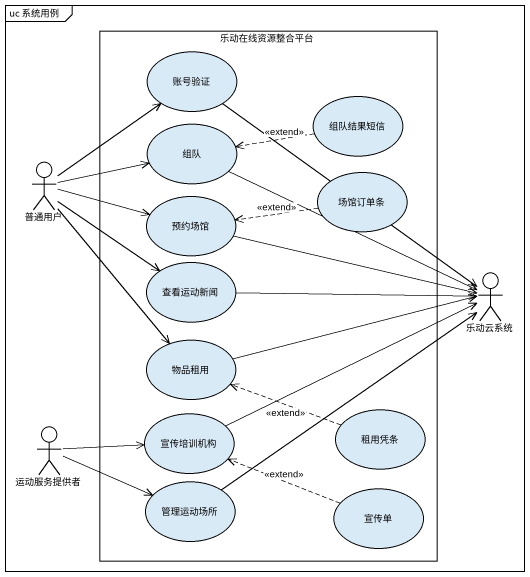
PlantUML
@startuml
mainframe uc 系统用例
rectangle 乐动在线资源整合平台 {
  usecase 账号验证
  usecase 组队结果短信
  usecase 组队
  usecase 预约场馆
  usecase 场馆订单条
  usecase 查看运动新闻
  usecase 物品租用
  usecase 宣传培训机构
  usecase 租用凭条
  usecase 管理运动场所
  usecase 宣传单
}
actor 普通用户
actor 乐动云系统
actor 运动服务提供者
账号验证 --> 乐动云系统
组队结果短信 .left.> 组队 : <<extend>>
组队 -right-> 乐动云系统
普通用户 -up-> 账号验证
普通用户 -right-> 组队
普通用户 -right-> 预约场馆
普通用户 --> 查看运动新闻
普通用户 --> 物品租用
预约场馆 -right-> 乐动云系统
场馆订单条 .left.> 预约场馆 : <<extend>>
查看运动新闻 -right-> 乐动云系统
物品租用 -right-> 乐动云系统
运动服务提供者 -right-> 宣传培训机构
运动服务提供者 -right-> 管理运动场所
宣传培训机构 -right-> 乐动云系统
租用凭条 .left.> 物品租用 : <<extend>>
管理运动场所 -up-> 乐动云系统
宣传单 .left.> 宣传培训机构 : <<extend>>
@enduml
